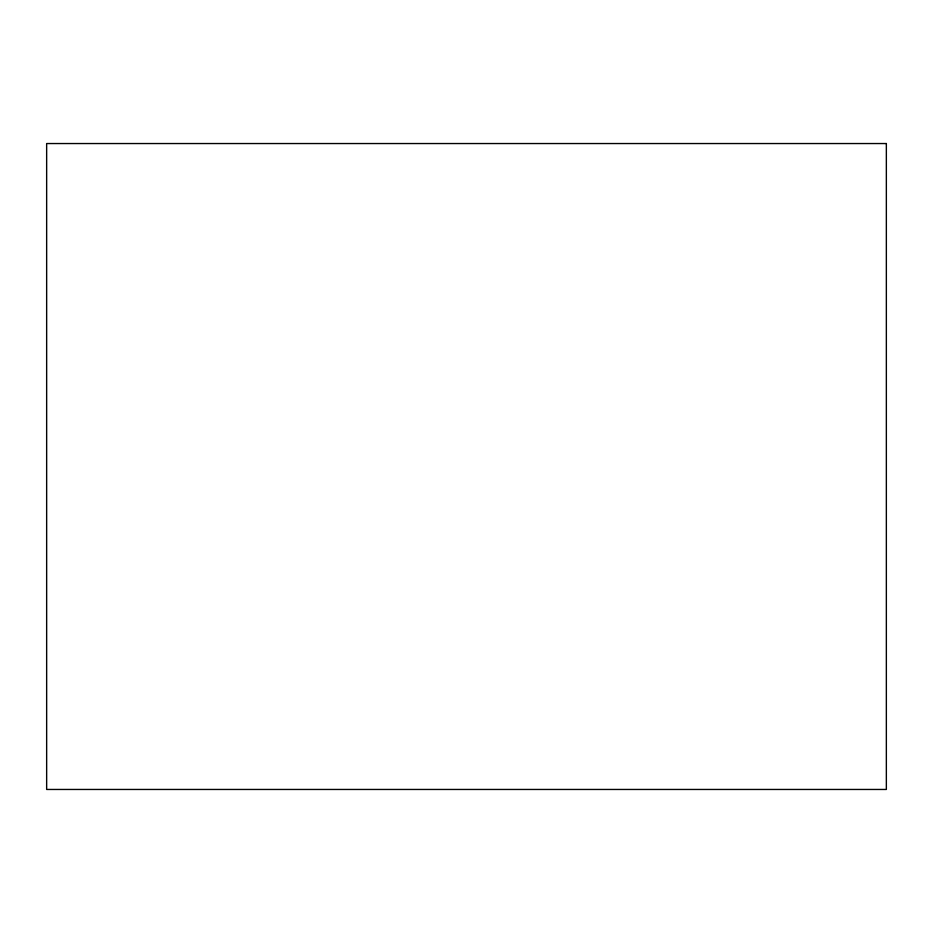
<?xml version="1.0" encoding="UTF-8"?>
<svg xmlns="http://www.w3.org/2000/svg" width="933" height="933" viewBox="0 0 933 933"><rect width="100%" height="100%" fill="white"/><g stroke="black" fill="none" stroke-linecap="round" stroke-linejoin="round"><path stroke-width="1.4" d="M886.35 143.542L46.65 143.542L46.65 789.458L886.35 789.458L886.35 143.542"/></g></svg>
